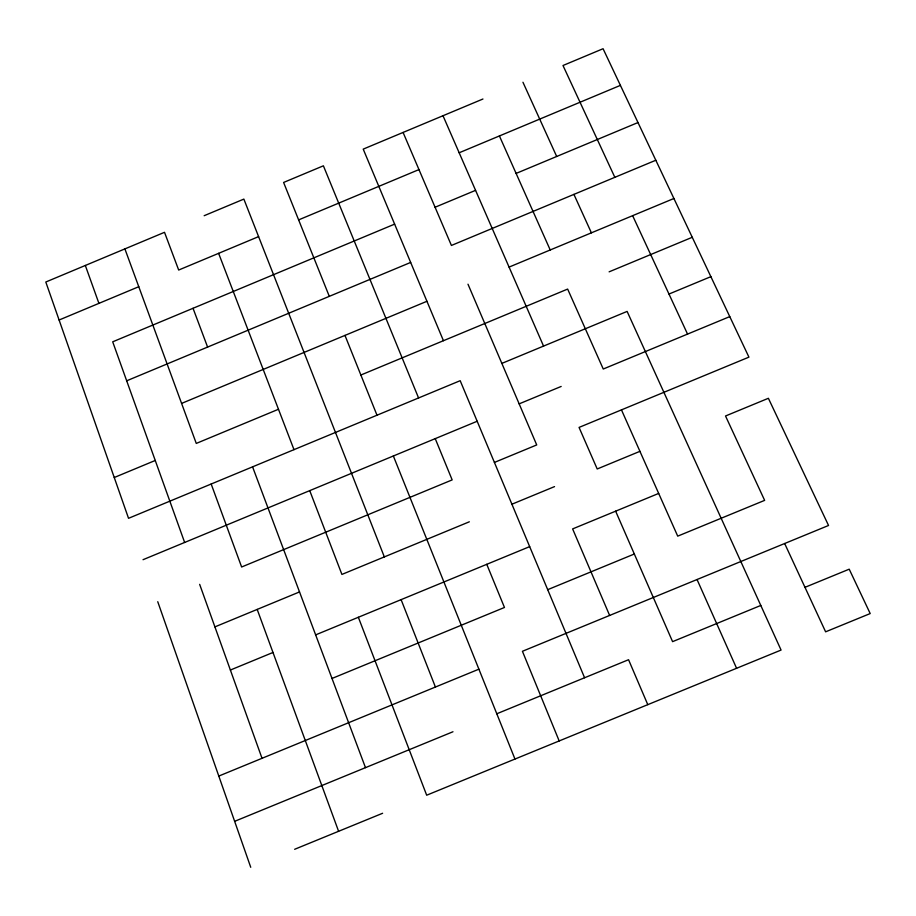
<?xml version="1.0" encoding="UTF-8"?>
<svg xmlns="http://www.w3.org/2000/svg" width="916" height="916" viewBox="0 0 916 916"><rect width="100%" height="100%" fill="white"/><g stroke="black" fill="none" stroke-linecap="round" stroke-linejoin="round"><path stroke-width="1.37" d="M204.165 215.707L243.862 199.093L384.331 556.905M482.95 99.008L363.217 149.125L443.436 340.695M59.105 320.016L138.774 286.708M258.598 236.626L178.677 270.037L164.514 232.309L45.8 282.014L128.538 518.307L460.187 380.69L584.58 677.748M298.627 219.886L418.967 169.586M459.168 152.777L620.407 85.371M394.624 224.134L112.702 341.817L184.643 542.467M435.077 207.245L475.576 190.345M516.109 173.422L637.983 122.549M126.683 380.804L410.666 262.434M655.822 160.243L451.416 245.454L403.086 132.442M181.597 403.406L426.936 301.284M509.078 267.094L673.901 198.497M114.26 477.511L155.239 460.473M278.487 409.257L196.276 443.424L124.897 248.9M360.87 375.022L567.645 289.078L603.255 369.022L729.766 316.604M609.129 271.834L692.256 237.29M501.853 363.4L627.117 311.417L781.073 650.062L426.673 795.214L358.351 617.269M668.978 294.047L710.873 276.655M143.033 559.699L477.179 421.257M519.154 403.864L561.176 386.449M494.411 462.431L536.719 444.936L467.984 284.2M214.905 626.888L299.521 591.931M469.335 521.799L341.908 574.435L309.734 490.632M511.918 504.212L554.535 486.614M639.929 451.336L597.209 468.981L579.061 427.417L748.933 357.137L603.072 48.72L562.996 65.505L614.842 177.326M230.374 670.043L272.991 652.467M315.642 634.88L529.677 546.623M658.684 493.426L572.626 528.91L609.632 615.449M332.004 678.47L504.464 607.468L486.762 564.313M547.699 589.675L634.33 554.008M218.798 776.07L478.896 669.172M234.645 821.331L452.973 731.758M496.793 713.77L628.559 659.715L647.784 704.656M760.795 605.453L672.584 641.647L615.632 511.174M804.981 587.328L849.212 569.18L870.2 613.56L825.614 631.822L784.657 543.509M294.643 849.292L382.613 813.271M632.635 215.672L687.55 334.1M522.956 82.257L556.688 156.476M573.92 194.387L591.404 232.836M499.415 135.957L550.218 249.976M621.46 409.876L677.714 536.146L764.642 500.365L725.518 415.99L768.387 398.288L828.545 525.475L522.429 651.287L559.184 740.952M697.042 579.519L736.59 668.291M443 115.737L543.554 346.088M418.566 397.956L323.394 165.807L283.605 182.456L329.302 296.349M435.237 438.638L452.16 479.904L241.629 567.004L211.172 484.014M344.977 335.405L376.991 415.211M393.353 455.985L514.964 759.055M401.105 599.637L435.421 687.046M218.615 253.331L293.99 449.653M193.036 308.291L207.6 347.084M252.564 466.839L365.484 767.642M257.19 609.415L338.599 831.293M85.325 265.457L98.917 303.368M199.665 584.362L262.022 758.311M157.747 601.709L250.732 867.28"/></g></svg>
